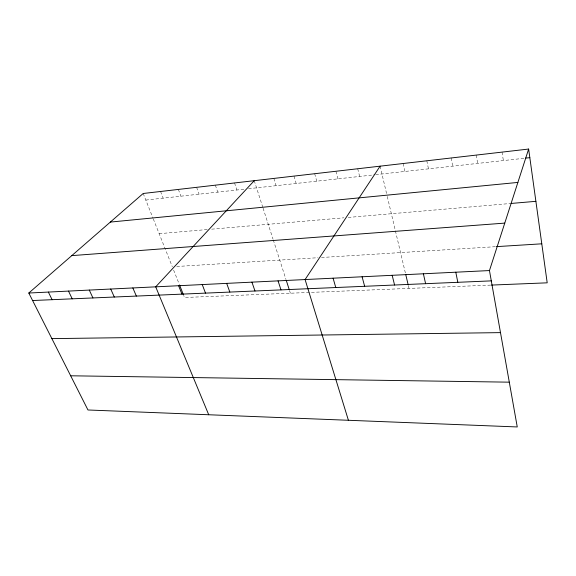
<?xml version="1.0" encoding="UTF-8"?>
<svg xmlns="http://www.w3.org/2000/svg" width="576" height="576" viewBox="0 0 576 576"><rect width="100%" height="100%" fill="white"/><g stroke="black" fill="none" stroke-linecap="round" stroke-linejoin="round"><path stroke-width="0.43" stroke-dasharray="2.88 2.16" d="M145.807 200.066L244.937 189.122M248.508 188.726L374.818 174.78M375.71 174.679L524.542 158.242M159.156 233.676L207.432 229.529M211.702 229.162L343.865 217.814M348.192 217.44L510.077 203.537M176.738 266.494L318.024 257.717M321.48 257.501L496.498 246.629M490.615 285.113L184.507 297.497L183.852 295.841M143.194 193.486L152.971 218.095M153.295 218.916L172.303 266.767M173.621 270.094L179.23 284.213M160.567 191.484L163.138 198.151M178.366 189.432L180.893 196.193M196.618 187.322L199.094 194.184M215.338 185.17L217.757 192.118M234.54 182.952L236.902 190.008M254.246 180.684L262.807 207.346M263.081 208.188L273.017 239.126M273.283 239.947L286.027 279.626M289.57 290.664L290.39 293.213M273.866 178.416L276.106 185.681M294.005 176.098L296.172 183.463M314.676 173.714L316.771 181.188M335.902 171.266L337.918 178.848M357.703 168.754L359.64 176.45M380.102 166.169L387.065 195.588M387.274 196.452L395.208 229.997M395.41 230.846L405.511 273.557M408.406 285.797L409.025 288.418M403.135 163.519L404.892 171.454M426.809 160.783L428.472 168.854M451.174 157.975L452.722 166.176M476.237 155.088L477.684 163.418M502.049 152.114L503.374 160.582"/><path stroke-width="0.86" d="M489.463 270.562L528.638 149.047L143.194 193.486L28.8 293.026L87.97 409.982L517.255 426.953L489.463 270.562L28.8 293.026M380.102 166.169L305.086 279.554L348.408 420.278M254.246 180.684L155.7 286.841L208.721 414.756M525.42 158.148L529.834 157.658M110.326 222.084L517.874 182.426M510.97 203.465L535.889 201.326M71.777 255.629L504.756 223.114M496.498 246.629L541.786 243.814M32.594 300.528L491.292 280.872M491.515 285.077L547.2 282.823L528.638 149.047M51.876 338.63L500.494 332.626M70.675 375.79L509.299 382.169M48.355 292.075L52.106 299.693M68.515 291.089L72.209 298.836M89.294 290.074L92.93 297.943M110.729 289.03L114.307 297.029M132.854 287.95L136.361 296.086M178.596 285.718L181.944 294.127M179.561 285.041L183.521 295.006M202.241 284.566L205.502 293.119M226.67 283.378L229.838 292.075M251.928 282.146L254.988 291.002M278.05 280.872L281.002 289.886M286.301 280.476L289.296 289.822M333.086 278.186L335.779 287.539M362.095 276.775L364.644 286.301M392.177 275.306L394.567 285.019M405.72 274.435L408.197 284.918M423.389 273.787L425.606 283.687M455.789 272.203L457.826 282.305"/></g></svg>
